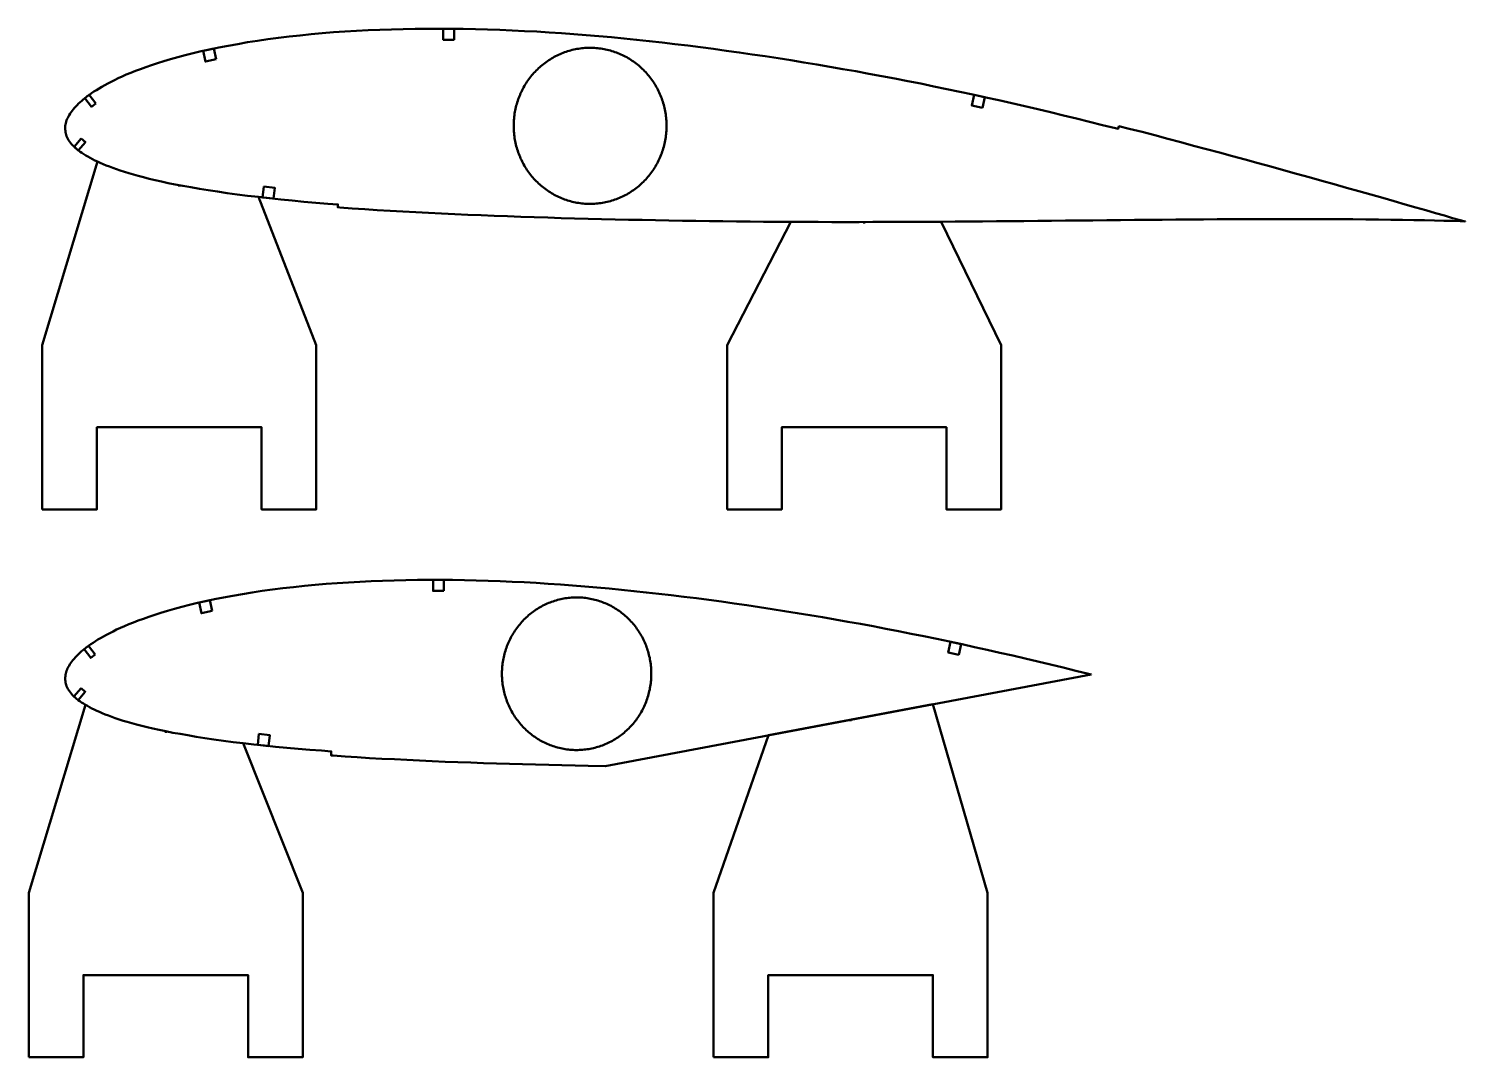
# Model space of a CAD drawing. Header units: metres. Extents: x -32 to 1074, y -15727 to -24.
# Drawn here: x -12 to 512, y -14240 to -13865 of the extents above; entities that cross this region are included whole.
import ezdxf

# ---------------------------------------------------------------- set-up
doc = ezdxf.new("R2010")
doc.units = ezdxf.units.M
doc.layers.add('Layer', color=7, linetype='Continuous', lineweight=50)

msp = doc.modelspace()

# ---------------------------------------------------------------- linework, layer by layer
at = {"layer": 'Layer', "color": 1}
for p, q in [((42.66, -13921.66), (42.66, -13922.16)), ((292.66, -13935.11), (292.66, -13935.61)), ((37.73, -14121.01), (37.73, -14121.51)), ((287.73, -14116.81), (287.73, -14117.31))]:
    msp.add_line(p, q, dxfattribs=at)
at = {"layer": 'Layer'}
for points in [[(512.03, -13934.96), (510.29, -13934.46), (507.49, -13933.66), (504.48, -13932.78), (501.23, -13931.83), (497.76, -13930.84), (494.08, -13929.78), (490.21, -13928.66), (486.18, -13927.49), (481.99, -13926.3), (477.69, -13925.09), (473.28, -13923.87), (468.81, -13922.61), (464.28, -13921.32), (459.71, -13920.03), (455.11, -13918.73), (450.47, -13917.46), (445.81, -13916.19), (441.14, -13914.9), (436.46, -13913.6), (431.78, -13912.3), (427.09, -13911.01), (422.39, -13909.75), (417.68, -13908.51), (412.96, -13907.26), (408.25, -13905.98), (403.55, -13904.71), (398.84, -13903.45), (394.12, -13902.23), (389.39, -13901.04), (385.66, -13900.12), (385.41, -13901.14), (384.4, -13900.89), (379.67, -13899.7), (374.94, -13898.51), (370.22, -13897.33), (365.5, -13896.17), (360.77, -13895.03), (356.03, -13893.93), (351.29, -13892.85), (346.54, -13891.76), (341.81, -13890.67), (337.08, -13889.6), (332.34, -13888.56), (327.6, -13887.55), (322.85, -13886.56), (318.1, -13885.58), (313.36, -13884.6), (308.62, -13883.64), (303.88, -13882.72), (299.14, -13881.82), (294.39, -13880.96), (289.65, -13880.1), (284.9, -13879.25), (280.17, -13878.42), (275.44, -13877.61), (270.7, -13876.83), (265.97, -13876.08), (261.24, -13875.34), (256.51, -13874.61), (251.79, -13873.9), (247.08, -13873.21), (242.37, -13872.56), (237.66, -13871.93), (232.96, -13871.32), (228.27, -13870.73), (223.58, -13870.15), (218.91, -13869.6), (214.25, -13869.07), (209.62, -13868.58), (205, -13868.11), (200.41, -13867.67), (195.83, -13867.26), (191.27, -13866.87), (186.73, -13866.51), (182.19, -13866.19), (177.67, -13865.89), (173.15, -13865.62), (168.65, -13865.38), (164.17, -13865.16), (159.69, -13864.98), (155.24, -13864.83), (150.79, -13864.71), (146.36, -13864.63), (141.94, -13864.57), (137.55, -13864.55), (133.16, -13864.56), (128.81, -13864.6), (124.47, -13864.68), (120.16, -13864.78), (115.87, -13864.93), (111.61, -13865.12), (107.37, -13865.34), (103.17, -13865.58), (99.02, -13865.86), (94.9, -13866.19), (90.82, -13866.57), (86.79, -13866.99), (82.81, -13867.42), (78.9, -13867.87), (75.06, -13868.36), (71.3, -13868.91), (67.62, -13869.5), (64.03, -13870.13), (60.53, -13870.78), (57.14, -13871.43), (53.87, -13872.09), (50.73, -13872.77), (47.73, -13873.47), (44.86, -13874.2), (42.12, -13874.95), (39.52, -13875.69), (37.06, -13876.43), (34.73, -13877.16), (32.53, -13877.88), (30.46, -13878.58), (28.51, -13879.26), (26.69, -13879.95), (24.97, -13880.63), (23.36, -13881.31), (21.84, -13881.98), (20.42, -13882.64), (19.07, -13883.29), (17.8, -13883.93), (16.6, -13884.55), (15.47, -13885.16), (14.4, -13885.76), (13.39, -13886.35), (12.44, -13886.93), (11.54, -13887.5), (10.68, -13888.07), (9.88, -13888.62), (9.12, -13889.18), (8.41, -13889.72), (7.73, -13890.27), (7.09, -13890.81), (6.49, -13891.34), (5.92, -13891.88), (5.38, -13892.41), (4.89, -13892.94), (4.42, -13893.47), (3.98, -13893.99), (3.58, -13894.51), (3.2, -13895.03), (2.84, -13895.55), (2.51, -13896.06), (2.21, -13896.57), (1.95, -13897.04), (1.74, -13897.5), (1.56, -13897.98), (1.41, -13898.48), (1.29, -13899), (1.17, -13899.54), (1.09, -13899.97), (1.03, -13900.47), (1.06, -13900.87), (1.07, -13901.38), (1.1, -13901.88), (1.15, -13902.36), (1.24, -13902.83), (1.35, -13903.3), (1.52, -13903.77), (1.72, -13904.24), (1.98, -13904.72), (2.27, -13905.2), (2.61, -13905.69), (2.98, -13906.18), (3.37, -13906.66), (3.8, -13907.13), (4.27, -13907.6), (4.77, -13908.07), (5.3, -13908.53), (5.87, -13908.99), (6.49, -13909.44), (7.14, -13909.89), (7.82, -13910.34), (8.55, -13910.79), (9.32, -13911.25), (10.13, -13911.7), (10.98, -13912.15), (11.87, -13912.6), (12.82, -13913.06), (13.82, -13913.51), (14.88, -13913.97), (16, -13914.43), (17.19, -13914.9), (18.44, -13915.37), (19.76, -13915.85), (21.16, -13916.33), (22.65, -13916.81), (24.24, -13917.29), (25.93, -13917.77), (27.74, -13918.27), (29.65, -13918.79), (31.69, -13919.3), (33.86, -13919.82), (36.17, -13920.35), (38.62, -13920.87), (41.23, -13921.39), (44, -13921.9), (46.94, -13922.41), (50.03, -13922.95), (53.27, -13923.49), (56.65, -13924.02), (60.18, -13924.53), (63.85, -13925.02), (67.65, -13925.49), (71.58, -13925.94), (75.6, -13926.4), (79.71, -13926.86), (83.91, -13927.29), (88.18, -13927.69), (92.52, -13928.06), (96.93, -13928.41), (100.62, -13928.68), (100.55, -13929.73), (101.32, -13929.79), (105.83, -13930.13), (110.39, -13930.45), (114.98, -13930.75), (119.61, -13931.02), (124.28, -13931.28), (128.98, -13931.53), (133.7, -13931.78), (138.45, -13932.03), (143.22, -13932.26), (148.01, -13932.46), (152.83, -13932.66), (157.66, -13932.84), (162.52, -13933.01), (167.39, -13933.18), (172.27, -13933.34), (177.17, -13933.5), (182.07, -13933.65), (186.99, -13933.78), (191.92, -13933.92), (196.85, -13934.04), (201.78, -13934.15), (206.71, -13934.26), (211.63, -13934.36), (216.54, -13934.46), (221.45, -13934.56), (226.36, -13934.64), (231.28, -13934.7), (236.21, -13934.76), (241.15, -13934.82), (246.09, -13934.88), (251.04, -13934.94), (255.99, -13934.99), (260.95, -13935.02), (265.91, -13935.03), (270.89, -13935.04), (275.86, -13935.07), (280.85, -13935.1), (285.83, -13935.13), (290.82, -13935.12), (295.82, -13935.09), (300.82, -13935.06), (305.83, -13935.05), (310.84, -13935.05), (315.85, -13935.05), (320.86, -13935.02), (325.88, -13934.96), (330.91, -13934.9), (335.94, -13934.86), (340.96, -13934.84), (345.99, -13934.82), (351.02, -13934.78), (356.06, -13934.7), (361.1, -13934.63), (366.13, -13934.58), (371.17, -13934.54), (376.21, -13934.51), (381.25, -13934.48), (386.29, -13934.43), (391.33, -13934.36), (396.38, -13934.3), (401.42, -13934.26), (406.46, -13934.22), (411.5, -13934.2), (416.53, -13934.17), (421.57, -13934.11), (426.6, -13934.07), (431.62, -13934.04), (436.64, -13934.02), (441.64, -13934.02), (446.63, -13934.03), (451.6, -13934.02), (456.54, -13934.03), (461.45, -13934.05), (466.31, -13934.07), (471.1, -13934.1), (475.81, -13934.16), (480.42, -13934.22), (484.89, -13934.27), (489.19, -13934.33), (493.31, -13934.4), (497.2, -13934.48), (500.85, -13934.56), (504.26, -13934.64), (507.41, -13934.72), (510.31, -13934.81), (512.11, -13934.86)], [(512.03, -13934.96), (510.29, -13934.46), (507.49, -13933.66), (504.48, -13932.78), (501.23, -13931.83), (497.76, -13930.84), (494.08, -13929.78), (490.21, -13928.66), (486.18, -13927.49), (481.99, -13926.3), (477.69, -13925.09), (473.28, -13923.87), (468.81, -13922.61), (464.28, -13921.32), (459.71, -13920.03), (455.11, -13918.73), (450.47, -13917.46), (445.81, -13916.19), (441.14, -13914.9), (436.46, -13913.6), (431.78, -13912.3), (427.09, -13911.01), (422.39, -13909.75), (417.68, -13908.51), (412.96, -13907.26), (408.25, -13905.98), (403.55, -13904.71), (398.84, -13903.45), (394.12, -13902.23), (389.39, -13901.04), (385.66, -13900.12), (385.41, -13901.14), (384.4, -13900.89), (379.67, -13899.7), (374.94, -13898.51), (370.22, -13897.33), (365.5, -13896.17), (360.77, -13895.03), (356.03, -13893.93), (351.29, -13892.85), (346.54, -13891.76), (341.81, -13890.67), (337.08, -13889.6), (332.34, -13888.56), (327.6, -13887.55), (322.85, -13886.56), (318.1, -13885.58), (313.36, -13884.6), (308.62, -13883.64), (303.88, -13882.72), (299.14, -13881.82), (294.39, -13880.96), (289.65, -13880.1), (284.9, -13879.25), (280.17, -13878.42), (275.44, -13877.61), (270.7, -13876.83), (265.97, -13876.08), (261.24, -13875.34), (256.51, -13874.61), (251.79, -13873.9), (247.08, -13873.21), (242.37, -13872.56), (237.66, -13871.93), (232.96, -13871.32), (228.27, -13870.73), (223.58, -13870.15), (218.91, -13869.6), (214.25, -13869.07), (209.62, -13868.58), (205, -13868.11), (200.41, -13867.67), (195.83, -13867.26), (191.27, -13866.87), (186.73, -13866.51), (182.19, -13866.19), (177.67, -13865.89), (173.15, -13865.62), (168.65, -13865.38), (164.17, -13865.16), (159.69, -13864.98), (155.24, -13864.83), (150.79, -13864.71), (146.36, -13864.63), (141.94, -13864.57), (137.55, -13864.55), (133.16, -13864.56), (128.81, -13864.6), (124.47, -13864.68), (120.16, -13864.78), (115.87, -13864.93), (111.61, -13865.12), (107.37, -13865.34), (103.17, -13865.58), (99.02, -13865.86), (94.9, -13866.19), (90.82, -13866.57), (86.79, -13866.99), (82.81, -13867.42), (78.9, -13867.87), (75.06, -13868.36), (71.3, -13868.91), (67.62, -13869.5), (64.03, -13870.13), (60.53, -13870.78), (57.14, -13871.43), (53.87, -13872.09), (50.73, -13872.77), (47.73, -13873.47), (44.86, -13874.2), (42.12, -13874.95), (39.52, -13875.69), (37.06, -13876.43), (34.73, -13877.16), (32.53, -13877.88), (30.46, -13878.58), (28.51, -13879.26), (26.69, -13879.95), (24.97, -13880.63), (23.36, -13881.31), (21.84, -13881.98), (20.42, -13882.64), (19.07, -13883.29), (17.8, -13883.93), (16.6, -13884.55), (15.47, -13885.16), (14.4, -13885.76), (13.39, -13886.35), (12.44, -13886.93), (11.54, -13887.5), (10.68, -13888.07), (9.88, -13888.62), (9.12, -13889.18), (8.41, -13889.72), (7.73, -13890.27), (7.09, -13890.81), (6.49, -13891.34), (5.92, -13891.88), (5.38, -13892.41), (4.89, -13892.94), (4.42, -13893.47), (3.98, -13893.99), (3.58, -13894.51), (3.2, -13895.03), (2.84, -13895.55), (2.51, -13896.06), (2.21, -13896.57), (1.95, -13897.04), (1.74, -13897.5), (1.56, -13897.98), (1.41, -13898.48), (1.29, -13899), (1.17, -13899.54), (1.09, -13899.97), (1.03, -13900.47), (1.06, -13900.87), (1.07, -13901.38), (1.1, -13901.88), (1.15, -13902.36), (1.24, -13902.83), (1.35, -13903.3), (1.52, -13903.77), (1.72, -13904.24), (1.98, -13904.72), (2.27, -13905.2), (2.61, -13905.69), (2.98, -13906.18), (3.37, -13906.66), (3.8, -13907.13), (4.27, -13907.6), (4.77, -13908.07), (5.3, -13908.53), (5.87, -13908.99), (6.49, -13909.44), (7.14, -13909.89), (7.82, -13910.34), (8.55, -13910.79), (9.32, -13911.25), (10.13, -13911.7), (10.98, -13912.15), (11.87, -13912.6), (12.82, -13913.06), (13.82, -13913.51), (14.88, -13913.97), (16, -13914.43), (17.19, -13914.9), (18.44, -13915.37), (19.76, -13915.85), (21.16, -13916.33), (22.65, -13916.81), (24.24, -13917.29), (25.93, -13917.77), (27.74, -13918.27), (29.65, -13918.79), (31.69, -13919.3), (33.86, -13919.82), (36.17, -13920.35), (38.62, -13920.87), (41.23, -13921.39), (44, -13921.9), (46.94, -13922.41), (50.03, -13922.95), (53.27, -13923.49), (56.65, -13924.02), (60.18, -13924.53), (63.85, -13925.02), (67.65, -13925.49), (71.58, -13925.94), (75.6, -13926.4), (79.71, -13926.86), (83.91, -13927.29), (88.18, -13927.69), (92.52, -13928.06), (96.93, -13928.41), (100.62, -13928.68), (100.55, -13929.73), (101.32, -13929.79), (105.83, -13930.13), (110.39, -13930.45), (114.98, -13930.75), (119.61, -13931.02), (124.28, -13931.28), (128.98, -13931.53), (133.7, -13931.78), (138.45, -13932.03), (143.22, -13932.26), (148.01, -13932.46), (152.83, -13932.66), (157.66, -13932.84), (162.52, -13933.01), (167.39, -13933.18), (172.27, -13933.34), (177.17, -13933.5), (182.07, -13933.65), (186.99, -13933.78), (191.92, -13933.92), (196.85, -13934.04), (201.78, -13934.15), (206.71, -13934.26), (211.63, -13934.36), (216.54, -13934.46), (221.45, -13934.56), (226.36, -13934.64), (231.28, -13934.7), (236.21, -13934.76), (241.15, -13934.82), (246.09, -13934.88), (251.04, -13934.94), (255.99, -13934.99), (260.95, -13935.02), (265.91, -13935.03), (270.89, -13935.04), (275.86, -13935.07), (280.85, -13935.1), (285.83, -13935.13), (290.82, -13935.12), (295.82, -13935.09), (300.82, -13935.06), (305.83, -13935.05), (310.84, -13935.05), (315.85, -13935.05), (320.86, -13935.02), (325.88, -13934.96), (330.91, -13934.9), (335.94, -13934.86), (340.96, -13934.84), (345.99, -13934.82), (351.02, -13934.78), (356.06, -13934.7), (361.1, -13934.63), (366.13, -13934.58), (371.17, -13934.54), (376.21, -13934.51), (381.25, -13934.48), (386.29, -13934.43), (391.33, -13934.36), (396.38, -13934.3), (401.42, -13934.26), (406.46, -13934.22), (411.5, -13934.2), (416.53, -13934.17), (421.57, -13934.11), (426.6, -13934.07), (431.62, -13934.04), (436.64, -13934.02), (441.64, -13934.02), (446.63, -13934.03), (451.6, -13934.02), (456.54, -13934.03), (461.45, -13934.05), (466.31, -13934.07), (471.1, -13934.1), (475.81, -13934.16), (480.42, -13934.22), (484.89, -13934.27), (489.19, -13934.33), (493.31, -13934.4), (497.2, -13934.48), (500.85, -13934.56), (504.26, -13934.64), (507.41, -13934.72), (510.31, -13934.81), (512.11, -13934.86)], [(220.56, -13900), (220.55, -13899.4), (220.53, -13898.8), (220.5, -13898.21), (220.46, -13897.61), (220.4, -13897.01), (220.34, -13896.42), (220.26, -13895.82), (220.16, -13895.23), (220.06, -13894.64), (219.94, -13894.06), (219.82, -13893.47), (219.67, -13892.89), (219.52, -13892.31), (219.36, -13891.74), (219.18, -13891.17), (218.99, -13890.6), (218.8, -13890.04), (218.58, -13889.48), (218.36, -13888.93), (218.13, -13888.38), (217.88, -13887.83), (217.63, -13887.29), (217.36, -13886.76), (217.08, -13886.23), (216.79, -13885.71), (216.5, -13885.2), (216.19, -13884.69), (215.87, -13884.19), (215.53, -13883.69), (215.19, -13883.21), (214.84, -13882.73), (214.48, -13882.25), (214.11, -13881.79), (213.73, -13881.33), (213.34, -13880.89), (212.95, -13880.45), (212.54, -13880.01), (212.12, -13879.59), (211.7, -13879.18), (211.27, -13878.78), (210.83, -13878.38), (210.38, -13878), (209.92, -13877.62), (209.46, -13877.25), (208.98, -13876.9), (208.51, -13876.55), (208.02, -13876.22), (207.53, -13875.89), (207.03, -13875.58), (206.52, -13875.28), (206.01, -13874.99), (205.49, -13874.71), (204.97, -13874.44), (204.44, -13874.18), (203.91, -13873.93), (203.37, -13873.69), (202.82, -13873.47), (202.28, -13873.26), (201.72, -13873.06), (201.17, -13872.87), (200.61, -13872.69), (200.04, -13872.53), (199.48, -13872.38), (198.91, -13872.23), (198.33, -13872.11), (197.76, -13871.99), (197.18, -13871.89), (196.6, -13871.8), (196.02, -13871.72), (195.44, -13871.65), (194.85, -13871.6), (194.27, -13871.56), (193.68, -13871.53), (193.1, -13871.51), (192.51, -13871.51), (191.92, -13871.52), (191.34, -13871.54), (190.75, -13871.58), (190.17, -13871.62), (189.58, -13871.68), (189, -13871.76), (188.42, -13871.84), (187.84, -13871.94), (187.27, -13872.05), (186.69, -13872.17), (186.12, -13872.3), (185.55, -13872.45), (184.99, -13872.61), (184.43, -13872.78), (183.87, -13872.96), (183.31, -13873.16), (182.76, -13873.36), (182.22, -13873.58), (181.68, -13873.81), (181.14, -13874.05), (180.61, -13874.3), (180.08, -13874.57), (179.56, -13874.84), (179.05, -13875.13), (178.54, -13875.43), (178.03, -13875.74), (177.54, -13876.06), (177.05, -13876.39), (176.57, -13876.73), (176.09, -13877.08), (175.62, -13877.44), (175.16, -13877.81), (174.71, -13878.19), (174.26, -13878.58), (173.83, -13878.98), (173.4, -13879.38), (172.98, -13879.8), (172.57, -13880.23), (172.17, -13880.66), (171.77, -13881.11), (171.39, -13881.56), (171.01, -13882.02), (170.65, -13882.49), (170.29, -13882.97), (169.95, -13883.45), (169.61, -13883.94), (169.29, -13884.44), (168.97, -13884.94), (168.67, -13885.45), (168.37, -13885.97), (168.09, -13886.5), (167.82, -13887.03), (167.55, -13887.56), (167.3, -13888.1), (167.07, -13888.65), (166.84, -13889.2), (166.62, -13889.76), (166.42, -13890.32), (166.22, -13890.88), (166.04, -13891.45), (165.87, -13892.03), (165.71, -13892.6), (165.57, -13893.18), (165.43, -13893.76), (165.31, -13894.35), (165.2, -13894.94), (165.1, -13895.53), (165.02, -13896.12), (164.94, -13896.71), (164.88, -13897.31), (164.83, -13897.91), (164.79, -13898.5), (164.77, -13899.1), (164.76, -13899.7), (164.76, -13900.3), (164.77, -13900.9), (164.79, -13901.5), (164.83, -13902.09), (164.88, -13902.69), (164.94, -13903.29), (165.02, -13903.88), (165.1, -13904.47), (165.2, -13905.06), (165.31, -13905.65), (165.43, -13906.24), (165.57, -13906.82), (165.71, -13907.4), (165.87, -13907.97), (166.04, -13908.55), (166.22, -13909.12), (166.42, -13909.68), (166.62, -13910.24), (166.84, -13910.8), (167.07, -13911.35), (167.3, -13911.9), (167.55, -13912.44), (167.82, -13912.97), (168.09, -13913.5), (168.37, -13914.03), (168.67, -13914.55), (168.97, -13915.06), (169.29, -13915.56), (169.61, -13916.06), (169.95, -13916.55), (170.29, -13917.03), (170.65, -13917.51), (171.01, -13917.98), (171.39, -13918.44), (171.77, -13918.89), (172.17, -13919.34), (172.57, -13919.77), (172.98, -13920.2), (173.4, -13920.62), (173.83, -13921.02), (174.26, -13921.42), (174.71, -13921.81), (175.16, -13922.19), (175.62, -13922.56), (176.09, -13922.92), (176.57, -13923.27), (177.05, -13923.61), (177.54, -13923.94), (178.03, -13924.26), (178.54, -13924.57), (179.05, -13924.87), (179.56, -13925.16), (180.08, -13925.43), (180.61, -13925.7), (181.14, -13925.95), (181.68, -13926.19), (182.22, -13926.42), (182.76, -13926.64), (183.31, -13926.84), (183.87, -13927.04), (184.43, -13927.22), (184.99, -13927.39), (185.55, -13927.55), (186.12, -13927.7), (186.69, -13927.83), (187.27, -13927.95), (187.84, -13928.06), (188.42, -13928.16), (189, -13928.24), (189.58, -13928.32), (190.17, -13928.38), (190.75, -13928.42), (191.34, -13928.46), (191.92, -13928.48), (192.51, -13928.49), (193.1, -13928.49), (193.68, -13928.47), (194.27, -13928.44), (194.85, -13928.4), (195.44, -13928.35), (196.02, -13928.28), (196.6, -13928.2), (197.18, -13928.11), (197.76, -13928.01), (198.33, -13927.89), (198.91, -13927.77), (199.48, -13927.62), (200.04, -13927.47), (200.61, -13927.31), (201.17, -13927.13), (201.72, -13926.94), (202.28, -13926.74), (202.82, -13926.53), (203.37, -13926.31), (203.91, -13926.07), (204.44, -13925.82), (204.97, -13925.56), (205.49, -13925.29), (206.01, -13925.01), (206.52, -13924.72), (207.03, -13924.42), (207.53, -13924.11), (208.02, -13923.78), (208.51, -13923.45), (208.98, -13923.1), (209.46, -13922.75), (209.92, -13922.38), (210.38, -13922), (210.83, -13921.62), (211.27, -13921.22), (211.7, -13920.82), (212.12, -13920.41), (212.54, -13919.99), (212.95, -13919.55), (213.34, -13919.11), (213.73, -13918.67), (214.11, -13918.21), (214.48, -13917.75), (214.84, -13917.27), (215.19, -13916.79), (215.53, -13916.31), (215.87, -13915.81), (216.19, -13915.31), (216.5, -13914.8), (216.79, -13914.29), (217.08, -13913.77), (217.36, -13913.24), (217.63, -13912.71), (217.88, -13912.17), (218.13, -13911.62), (218.36, -13911.07), (218.58, -13910.52), (218.8, -13909.96), (218.99, -13909.4), (219.18, -13908.83), (219.36, -13908.26), (219.52, -13907.69), (219.67, -13907.11), (219.82, -13906.53), (219.94, -13905.94), (220.06, -13905.36), (220.16, -13904.77), (220.26, -13904.18), (220.34, -13903.58), (220.4, -13902.99), (220.46, -13902.39), (220.5, -13901.79), (220.53, -13901.2), (220.55, -13900.6), (220.56, -13900)], [(375.56, -14100.25), (375.56, -14100.25), (374.57, -14100.02), (369.96, -14098.88), (365.35, -14097.75), (360.74, -14096.62), (356.13, -14095.5), (351.52, -14094.42), (346.9, -14093.37), (342.27, -14092.33), (337.64, -14091.29), (333.02, -14090.26), (328.41, -14089.24), (323.79, -14088.24), (319.16, -14087.28), (314.53, -14086.34), (309.9, -14085.4), (305.27, -14084.48), (300.65, -14083.56), (296.03, -14082.68), (291.41, -14081.83), (286.78, -14081.01), (282.15, -14080.2), (277.52, -14079.39), (272.9, -14078.6), (268.29, -14077.84), (263.67, -14077.1), (259.06, -14076.39), (254.44, -14075.69), (249.83, -14075.01), (245.23, -14074.34), (240.63, -14073.69), (236.04, -14073.07), (231.45, -14072.47), (226.87, -14071.9), (222.29, -14071.35), (217.73, -14070.81), (213.17, -14070.29), (208.63, -14069.8), (204.11, -14069.34), (199.61, -14068.91), (195.14, -14068.5), (190.68, -14068.12), (186.23, -14067.76), (181.8, -14067.43), (177.38, -14067.14), (172.97, -14066.87), (168.57, -14066.63), (164.18, -14066.41), (159.81, -14066.22), (155.45, -14066.06), (151.11, -14065.94), (146.77, -14065.85), (142.45, -14065.78), (138.15, -14065.75), (133.87, -14065.75), (129.6, -14065.78), (125.35, -14065.84), (121.13, -14065.94), (116.92, -14066.06), (112.75, -14066.22), (108.6, -14066.43), (104.47, -14066.66), (100.38, -14066.91), (96.33, -14067.21), (92.32, -14067.55), (88.35, -14067.93), (84.43, -14068.36), (80.55, -14068.8), (76.74, -14069.25), (73, -14069.75), (69.34, -14070.3), (65.76, -14070.9), (62.26, -14071.53), (58.86, -14072.18), (55.56, -14072.83), (52.38, -14073.48), (49.32, -14074.16), (46.4, -14074.86), (43.6, -14075.58), (40.94, -14076.32), (38.41, -14077.06), (36.01, -14077.79), (33.75, -14078.51), (31.61, -14079.22), (29.59, -14079.91), (27.7, -14080.59), (25.93, -14081.26), (24.26, -14081.94), (22.69, -14082.61), (21.22, -14083.26), (19.83, -14083.91), (18.53, -14084.55), (17.29, -14085.18), (16.13, -14085.79), (15.03, -14086.39), (13.98, -14086.98), (13.01, -14087.56), (12.08, -14088.13), (11.21, -14088.68), (10.38, -14089.24), (9.6, -14089.79), (8.86, -14090.33), (8.17, -14090.86), (7.51, -14091.4), (6.89, -14091.93), (6.31, -14092.45), (5.76, -14092.98), (5.24, -14093.5), (4.76, -14094.01), (4.31, -14094.53), (3.88, -14095.04), (3.49, -14095.54), (3.12, -14096.05), (2.78, -14096.56), (2.46, -14097.06), (2.18, -14097.55), (1.93, -14098.02), (1.72, -14098.46), (1.55, -14098.93), (1.41, -14099.42), (1.29, -14099.92), (1.18, -14100.45), (1.1, -14100.86), (1.05, -14101.35), (1.07, -14101.73), (1.09, -14102.23), (1.12, -14102.71), (1.18, -14103.18), (1.26, -14103.63), (1.37, -14104.09), (1.53, -14104.55), (1.73, -14105), (1.98, -14105.46), (2.27, -14105.93), (2.6, -14106.4), (2.96, -14106.87), (3.35, -14107.33), (3.77, -14107.79), (4.22, -14108.25), (4.71, -14108.7), (5.23, -14109.15), (5.79, -14109.59), (6.39, -14110.03), (7.02, -14110.47), (7.69, -14110.9), (8.4, -14111.34), (9.15, -14111.77), (9.94, -14112.21), (10.77, -14112.65), (11.65, -14113.08), (12.57, -14113.52), (13.55, -14113.96), (14.58, -14114.4), (15.68, -14114.84), (16.83, -14115.29), (18.05, -14115.75), (19.34, -14116.2), (20.71, -14116.66), (22.16, -14117.13), (23.71, -14117.59), (25.37, -14118.05), (27.13, -14118.53), (28.99, -14119.02), (30.98, -14119.52), (33.09, -14120.01), (35.35, -14120.51), (37.74, -14121.01), (40.28, -14121.51), (42.98, -14121.99), (45.85, -14122.48), (48.87, -14122.98), (52.02, -14123.5), (55.32, -14124), (58.77, -14124.48), (62.34, -14124.94), (66.05, -14125.38), (69.88, -14125.8), (73.8, -14126.23), (77.81, -14126.66), (81.89, -14127.06), (86.06, -14127.43), (90.29, -14127.77), (94.59, -14128.08), (98.19, -14128.34), (98.08, -14129.83), (98.84, -14129.89), (103.24, -14130.2), (107.68, -14130.49), (112.16, -14130.76), (116.68, -14131.01), (121.23, -14131.23), (125.81, -14131.46), (130.41, -14131.68), (135.04, -14131.9), (139.69, -14132.1), (144.37, -14132.28), (149.06, -14132.44), (153.78, -14132.6), (158.51, -14132.74), (163.25, -14132.89), (168.01, -14133.02), (172.78, -14133.15), (177.57, -14133.27), (182.36, -14133.39), (187.17, -14133.49), (191.97, -14133.59), (198.16, -14133.7), (375.56, -14100.25)], [(375.56, -14100.25), (375.56, -14100.25), (374.57, -14100.02), (369.96, -14098.88), (365.35, -14097.75), (360.74, -14096.62), (356.13, -14095.5), (351.52, -14094.42), (346.9, -14093.37), (342.27, -14092.33), (337.64, -14091.29), (333.02, -14090.26), (328.41, -14089.24), (323.79, -14088.24), (319.16, -14087.28), (314.53, -14086.34), (309.9, -14085.4), (305.27, -14084.48), (300.65, -14083.56), (296.03, -14082.68), (291.41, -14081.83), (286.78, -14081.01), (282.15, -14080.2), (277.52, -14079.39), (272.9, -14078.6), (268.29, -14077.84), (263.67, -14077.1), (259.06, -14076.39), (254.44, -14075.69), (249.83, -14075.01), (245.23, -14074.34), (240.63, -14073.69), (236.04, -14073.07), (231.45, -14072.47), (226.87, -14071.9), (222.29, -14071.35), (217.73, -14070.81), (213.17, -14070.29), (208.63, -14069.8), (204.11, -14069.34), (199.61, -14068.91), (195.14, -14068.5), (190.68, -14068.12), (186.23, -14067.76), (181.8, -14067.43), (177.38, -14067.14), (172.97, -14066.87), (168.57, -14066.63), (164.18, -14066.41), (159.81, -14066.22), (155.45, -14066.06), (151.11, -14065.94), (146.77, -14065.85), (142.45, -14065.78), (138.15, -14065.75), (133.87, -14065.75), (129.6, -14065.78), (125.35, -14065.84), (121.13, -14065.94), (116.92, -14066.06), (112.75, -14066.22), (108.6, -14066.43), (104.47, -14066.66), (100.38, -14066.91), (96.33, -14067.21), (92.32, -14067.55), (88.35, -14067.93), (84.43, -14068.36), (80.55, -14068.8), (76.74, -14069.25), (73, -14069.75), (69.34, -14070.3), (65.76, -14070.9), (62.26, -14071.53), (58.86, -14072.18), (55.56, -14072.83), (52.38, -14073.48), (49.32, -14074.16), (46.4, -14074.86), (43.6, -14075.58), (40.94, -14076.32), (38.41, -14077.06), (36.01, -14077.79), (33.75, -14078.51), (31.61, -14079.22), (29.59, -14079.91), (27.7, -14080.59), (25.93, -14081.26), (24.26, -14081.94), (22.69, -14082.61), (21.22, -14083.26), (19.83, -14083.91), (18.53, -14084.55), (17.29, -14085.18), (16.13, -14085.79), (15.03, -14086.39), (13.98, -14086.98), (13.01, -14087.56), (12.08, -14088.13), (11.21, -14088.68), (10.38, -14089.24), (9.6, -14089.79), (8.86, -14090.33), (8.17, -14090.86), (7.51, -14091.4), (6.89, -14091.93), (6.31, -14092.45), (5.76, -14092.98), (5.24, -14093.5), (4.76, -14094.01), (4.31, -14094.53), (3.88, -14095.04), (3.49, -14095.54), (3.12, -14096.05), (2.78, -14096.56), (2.46, -14097.06), (2.18, -14097.55), (1.93, -14098.02), (1.72, -14098.46), (1.55, -14098.93), (1.41, -14099.42), (1.29, -14099.92), (1.18, -14100.45), (1.1, -14100.86), (1.05, -14101.35), (1.07, -14101.73), (1.09, -14102.23), (1.12, -14102.71), (1.18, -14103.18), (1.26, -14103.63), (1.37, -14104.09), (1.53, -14104.55), (1.73, -14105), (1.98, -14105.46), (2.27, -14105.93), (2.6, -14106.4), (2.96, -14106.87), (3.35, -14107.33), (3.77, -14107.79), (4.22, -14108.25), (4.71, -14108.7), (5.23, -14109.15), (5.79, -14109.59), (6.39, -14110.03), (7.02, -14110.47), (7.69, -14110.9), (8.4, -14111.34), (9.15, -14111.77), (9.94, -14112.21), (10.77, -14112.65), (11.65, -14113.08), (12.57, -14113.52), (13.55, -14113.96), (14.58, -14114.4), (15.68, -14114.84), (16.83, -14115.29), (18.05, -14115.75), (19.34, -14116.2), (20.71, -14116.66), (22.16, -14117.13), (23.71, -14117.59), (25.37, -14118.05), (27.13, -14118.53), (28.99, -14119.02), (30.98, -14119.52), (33.09, -14120.01), (35.35, -14120.51), (37.74, -14121.01), (40.28, -14121.51), (42.98, -14121.99), (45.85, -14122.48), (48.87, -14122.98), (52.02, -14123.5), (55.32, -14124), (58.77, -14124.48), (62.34, -14124.94), (66.05, -14125.38), (69.88, -14125.8), (73.8, -14126.23), (77.81, -14126.66), (81.89, -14127.06), (86.06, -14127.43), (90.29, -14127.77), (94.59, -14128.08), (98.19, -14128.34), (98.08, -14129.83), (98.84, -14129.89), (103.24, -14130.2), (107.68, -14130.49), (112.16, -14130.76), (116.68, -14131.01), (121.23, -14131.23), (125.81, -14131.46), (130.41, -14131.68), (135.04, -14131.9), (139.69, -14132.1), (144.37, -14132.28), (149.06, -14132.44), (153.78, -14132.6), (158.51, -14132.74), (163.25, -14132.89), (168.01, -14133.02), (172.78, -14133.15), (177.57, -14133.27), (182.36, -14133.39), (187.17, -14133.49), (191.97, -14133.59), (198.16, -14133.7), (375.56, -14100.25)], [(215, -14100), (214.99, -14099.41), (214.97, -14098.83), (214.94, -14098.25), (214.9, -14097.66), (214.85, -14097.08), (214.78, -14096.5), (214.7, -14095.92), (214.61, -14095.34), (214.51, -14094.76), (214.4, -14094.19), (214.27, -14093.62), (214.14, -14093.05), (213.99, -14092.49), (213.83, -14091.92), (213.65, -14091.37), (213.47, -14090.81), (213.28, -14090.26), (213.07, -14089.71), (212.85, -14089.17), (212.63, -14088.64), (212.39, -14088.1), (212.14, -14087.58), (211.88, -14087.06), (211.6, -14086.54), (211.32, -14086.03), (211.03, -14085.53), (210.73, -14085.03), (210.41, -14084.54), (210.09, -14084.06), (209.76, -14083.58), (209.41, -14083.11), (209.06, -14082.65), (208.7, -14082.2), (208.33, -14081.75), (207.95, -14081.31), (207.56, -14080.88), (207.16, -14080.46), (206.76, -14080.05), (206.34, -14079.65), (205.92, -14079.25), (205.49, -14078.86), (205.05, -14078.49), (204.6, -14078.12), (204.15, -14077.76), (203.69, -14077.42), (203.22, -14077.08), (202.75, -14076.75), (202.27, -14076.43), (201.78, -14076.13), (201.28, -14075.83), (200.78, -14075.55), (200.28, -14075.27), (199.77, -14075.01), (199.25, -14074.75), (198.73, -14074.51), (198.2, -14074.28), (197.67, -14074.06), (197.13, -14073.86), (196.59, -14073.66), (196.05, -14073.48), (195.5, -14073.3), (194.95, -14073.14), (194.4, -14072.99), (193.84, -14072.86), (193.28, -14072.73), (192.72, -14072.62), (192.15, -14072.52), (191.59, -14072.43), (191.02, -14072.35), (190.45, -14072.29), (189.88, -14072.23), (189.31, -14072.19), (188.74, -14072.17), (188.16, -14072.15), (187.59, -14072.15), (187.02, -14072.16), (186.45, -14072.18), (185.87, -14072.21), (185.3, -14072.26), (184.73, -14072.32), (184.16, -14072.39), (183.6, -14072.47), (183.03, -14072.57), (182.47, -14072.67), (181.91, -14072.79), (181.35, -14072.92), (180.79, -14073.07), (180.24, -14073.22), (179.69, -14073.39), (179.15, -14073.57), (178.6, -14073.76), (178.07, -14073.96), (177.53, -14074.17), (177, -14074.4), (176.48, -14074.63), (175.96, -14074.88), (175.45, -14075.14), (174.94, -14075.41), (174.43, -14075.69), (173.94, -14075.98), (173.45, -14076.28), (172.96, -14076.59), (172.48, -14076.91), (172.01, -14077.25), (171.55, -14077.59), (171.09, -14077.94), (170.64, -14078.3), (170.2, -14078.67), (169.76, -14079.06), (169.34, -14079.45), (168.92, -14079.85), (168.51, -14080.25), (168.1, -14080.67), (167.71, -14081.1), (167.33, -14081.53), (166.95, -14081.97), (166.59, -14082.42), (166.23, -14082.88), (165.88, -14083.35), (165.54, -14083.82), (165.22, -14084.3), (164.9, -14084.79), (164.59, -14085.28), (164.29, -14085.78), (164.01, -14086.29), (163.73, -14086.8), (163.46, -14087.32), (163.21, -14087.84), (162.96, -14088.37), (162.73, -14088.9), (162.51, -14089.44), (162.29, -14089.99), (162.09, -14090.54), (161.9, -14091.09), (161.73, -14091.64), (161.56, -14092.2), (161.41, -14092.77), (161.26, -14093.33), (161.13, -14093.9), (161.01, -14094.48), (160.9, -14095.05), (160.81, -14095.63), (160.72, -14096.21), (160.65, -14096.79), (160.59, -14097.37), (160.54, -14097.95), (160.51, -14098.54), (160.48, -14099.12), (160.47, -14099.71), (160.47, -14100.29), (160.48, -14100.88), (160.51, -14101.46), (160.54, -14102.05), (160.59, -14102.63), (160.65, -14103.21), (160.72, -14103.79), (160.81, -14104.37), (160.9, -14104.95), (161.01, -14105.52), (161.13, -14106.1), (161.26, -14106.67), (161.41, -14107.23), (161.56, -14107.8), (161.73, -14108.36), (161.9, -14108.91), (162.09, -14109.46), (162.29, -14110.01), (162.51, -14110.56), (162.73, -14111.1), (162.96, -14111.63), (163.21, -14112.16), (163.46, -14112.68), (163.73, -14113.2), (164.01, -14113.71), (164.29, -14114.22), (164.59, -14114.72), (164.9, -14115.21), (165.22, -14115.7), (165.54, -14116.18), (165.88, -14116.65), (166.23, -14117.12), (166.59, -14117.58), (166.95, -14118.03), (167.33, -14118.47), (167.71, -14118.9), (168.1, -14119.33), (168.51, -14119.75), (168.92, -14120.15), (169.34, -14120.55), (169.76, -14120.94), (170.2, -14121.33), (170.64, -14121.7), (171.09, -14122.06), (171.55, -14122.41), (172.01, -14122.75), (172.48, -14123.09), (172.96, -14123.41), (173.45, -14123.72), (173.94, -14124.02), (174.43, -14124.31), (174.94, -14124.59), (175.45, -14124.86), (175.96, -14125.12), (176.48, -14125.37), (177, -14125.6), (177.53, -14125.83), (178.07, -14126.04), (178.6, -14126.24), (179.15, -14126.43), (179.69, -14126.61), (180.24, -14126.78), (180.79, -14126.93), (181.35, -14127.08), (181.91, -14127.21), (182.47, -14127.33), (183.03, -14127.43), (183.6, -14127.53), (184.16, -14127.61), (184.73, -14127.68), (185.3, -14127.74), (185.87, -14127.79), (186.45, -14127.82), (187.02, -14127.84), (187.59, -14127.85), (188.16, -14127.85), (188.74, -14127.83), (189.31, -14127.81), (189.88, -14127.77), (190.45, -14127.71), (191.02, -14127.65), (191.59, -14127.57), (192.15, -14127.48), (192.72, -14127.38), (193.28, -14127.27), (193.84, -14127.14), (194.4, -14127.01), (194.95, -14126.86), (195.5, -14126.7), (196.05, -14126.52), (196.59, -14126.34), (197.13, -14126.14), (197.67, -14125.94), (198.2, -14125.72), (198.73, -14125.49), (199.25, -14125.25), (199.77, -14124.99), (200.28, -14124.73), (200.78, -14124.45), (201.28, -14124.17), (201.78, -14123.87), (202.27, -14123.57), (202.75, -14123.25), (203.22, -14122.92), (203.69, -14122.58), (204.15, -14122.24), (204.6, -14121.88), (205.05, -14121.51), (205.49, -14121.14), (205.92, -14120.75), (206.34, -14120.35), (206.76, -14119.95), (207.16, -14119.54), (207.56, -14119.12), (207.95, -14118.69), (208.33, -14118.25), (208.7, -14117.8), (209.06, -14117.35), (209.41, -14116.89), (209.76, -14116.42), (210.09, -14115.94), (210.41, -14115.46), (210.73, -14114.97), (211.03, -14114.47), (211.32, -14113.97), (211.6, -14113.46), (211.88, -14112.94), (212.14, -14112.42), (212.39, -14111.9), (212.63, -14111.36), (212.85, -14110.83), (213.07, -14110.29), (213.28, -14109.74), (213.47, -14109.19), (213.65, -14108.63), (213.83, -14108.08), (213.99, -14107.51), (214.14, -14106.95), (214.27, -14106.38), (214.4, -14105.81), (214.51, -14105.24), (214.61, -14104.66), (214.7, -14104.08), (214.78, -14103.5), (214.85, -14102.92), (214.9, -14102.34), (214.94, -14101.75), (214.97, -14101.17), (214.99, -14100.59), (215, -14100)]]:
    msp.add_lwpolyline(points, close=True, dxfattribs=at)
for points in [[(143.05, -13868.58), (139.05, -13868.56), (139.07, -13864.56), (143.07, -13864.58), (143.05, -13868.58)], [(56.15, -13875.69), (52.24, -13876.53), (51.39, -13872.63), (55.3, -13871.78), (56.15, -13875.69)], [(12.22, -13891.85), (10.62, -13893.06), (8.2, -13889.87), (9.79, -13888.66), (12.22, -13891.85)], [(335.86, -13893.43), (331.96, -13892.57), (332.82, -13888.66), (336.72, -13889.52), (335.86, -13893.43)], [(6.91, -13904.64), (8.43, -13905.95), (5.81, -13908.97), (4.3, -13907.66), (6.91, -13904.64)], [(73.56, -13922.14), (77.54, -13922.59), (77.08, -13926.57), (73.11, -13926.11), (73.56, -13922.14)], [(139.31, -14069.75), (135.31, -14069.75), (135.31, -14065.75), (139.31, -14065.75), (139.31, -14069.75)], [(54.68, -14077.06), (50.78, -14077.93), (49.91, -14074.03), (53.82, -14073.16), (54.68, -14077.06)], [(11.97, -14092.99), (10.39, -14094.21), (7.95, -14091.03), (9.54, -14089.81), (11.97, -14092.99)], [(327.27, -14093.08), (323.36, -14092.24), (324.2, -14088.33), (328.11, -14089.17), (327.27, -14093.08)], [(6.83, -14105.25), (8.35, -14106.55), (5.75, -14109.59), (4.23, -14108.29), (6.83, -14105.25)], [(71.75, -14121.98), (75.73, -14122.41), (75.29, -14126.39), (71.32, -14125.95), (71.75, -14121.98)]]:
    msp.add_lwpolyline(points, dxfattribs=at)
at = {"layer": 'Layer', "color": 1}
for points in [[(-7.34, -14040), (-7.34, -13980), (12.82, -13913.06), (13.82, -13913.51), (14.88, -13913.97), (16, -13914.43), (17.19, -13914.9), (18.44, -13915.37), (19.76, -13915.85), (21.16, -13916.33), (22.65, -13916.81), (24.24, -13917.29), (25.93, -13917.77), (27.74, -13918.27), (29.65, -13918.79), (31.69, -13919.3), (33.86, -13919.82), (36.17, -13920.35), (38.62, -13920.87), (41.23, -13921.39), (44, -13921.9), (46.94, -13922.41), (50.03, -13922.95), (53.27, -13923.49), (56.65, -13924.02), (60.18, -13924.53), (63.85, -13925.02), (67.65, -13925.49), (71.58, -13925.94), (92.66, -13980), (92.66, -14040), (72.71, -14040), (72.71, -14010), (12.61, -14010), (12.61, -14040)], [(242.66, -14040), (242.66, -13980), (265.91, -13935.03), (270.89, -13935.04), (275.86, -13935.07), (280.85, -13935.1), (285.83, -13935.13), (290.82, -13935.12), (295.82, -13935.09), (300.82, -13935.06), (305.83, -13935.05), (310.84, -13935.05), (315.85, -13935.05), (320.86, -13935.02), (342.66, -13980), (342.66, -14040), (322.71, -14040), (322.71, -14010), (262.61, -14010), (262.61, -14040)], [(-12.27, -14240), (-12.27, -14180), (8.4, -14111.34), (9.15, -14111.77), (9.94, -14112.21), (10.77, -14112.65), (11.65, -14113.08), (12.57, -14113.52), (13.55, -14113.96), (14.58, -14114.4), (15.68, -14114.84), (16.83, -14115.29), (18.05, -14115.75), (19.34, -14116.2), (20.71, -14116.66), (22.16, -14117.13), (23.71, -14117.59), (25.37, -14118.05), (27.13, -14118.53), (28.99, -14119.02), (30.98, -14119.52), (33.09, -14120.01), (35.35, -14120.51), (37.74, -14121.01), (40.28, -14121.51), (42.98, -14121.99), (45.85, -14122.48), (48.87, -14122.98), (52.02, -14123.5), (55.32, -14124), (58.77, -14124.48), (62.34, -14124.94), (66.05, -14125.38), (87.73, -14180), (87.73, -14240), (67.78, -14240), (67.78, -14210), (7.68, -14210), (7.68, -14240)], [(237.73, -14240), (237.73, -14180), (257.73, -14122.47), (317.73, -14111.15), (337.73, -14180), (337.73, -14240), (317.78, -14240), (317.78, -14210), (257.68, -14210), (257.68, -14240)]]:
    msp.add_lwpolyline(points, close=True, dxfattribs=at)

doc.saveas('drawing.dxf')
